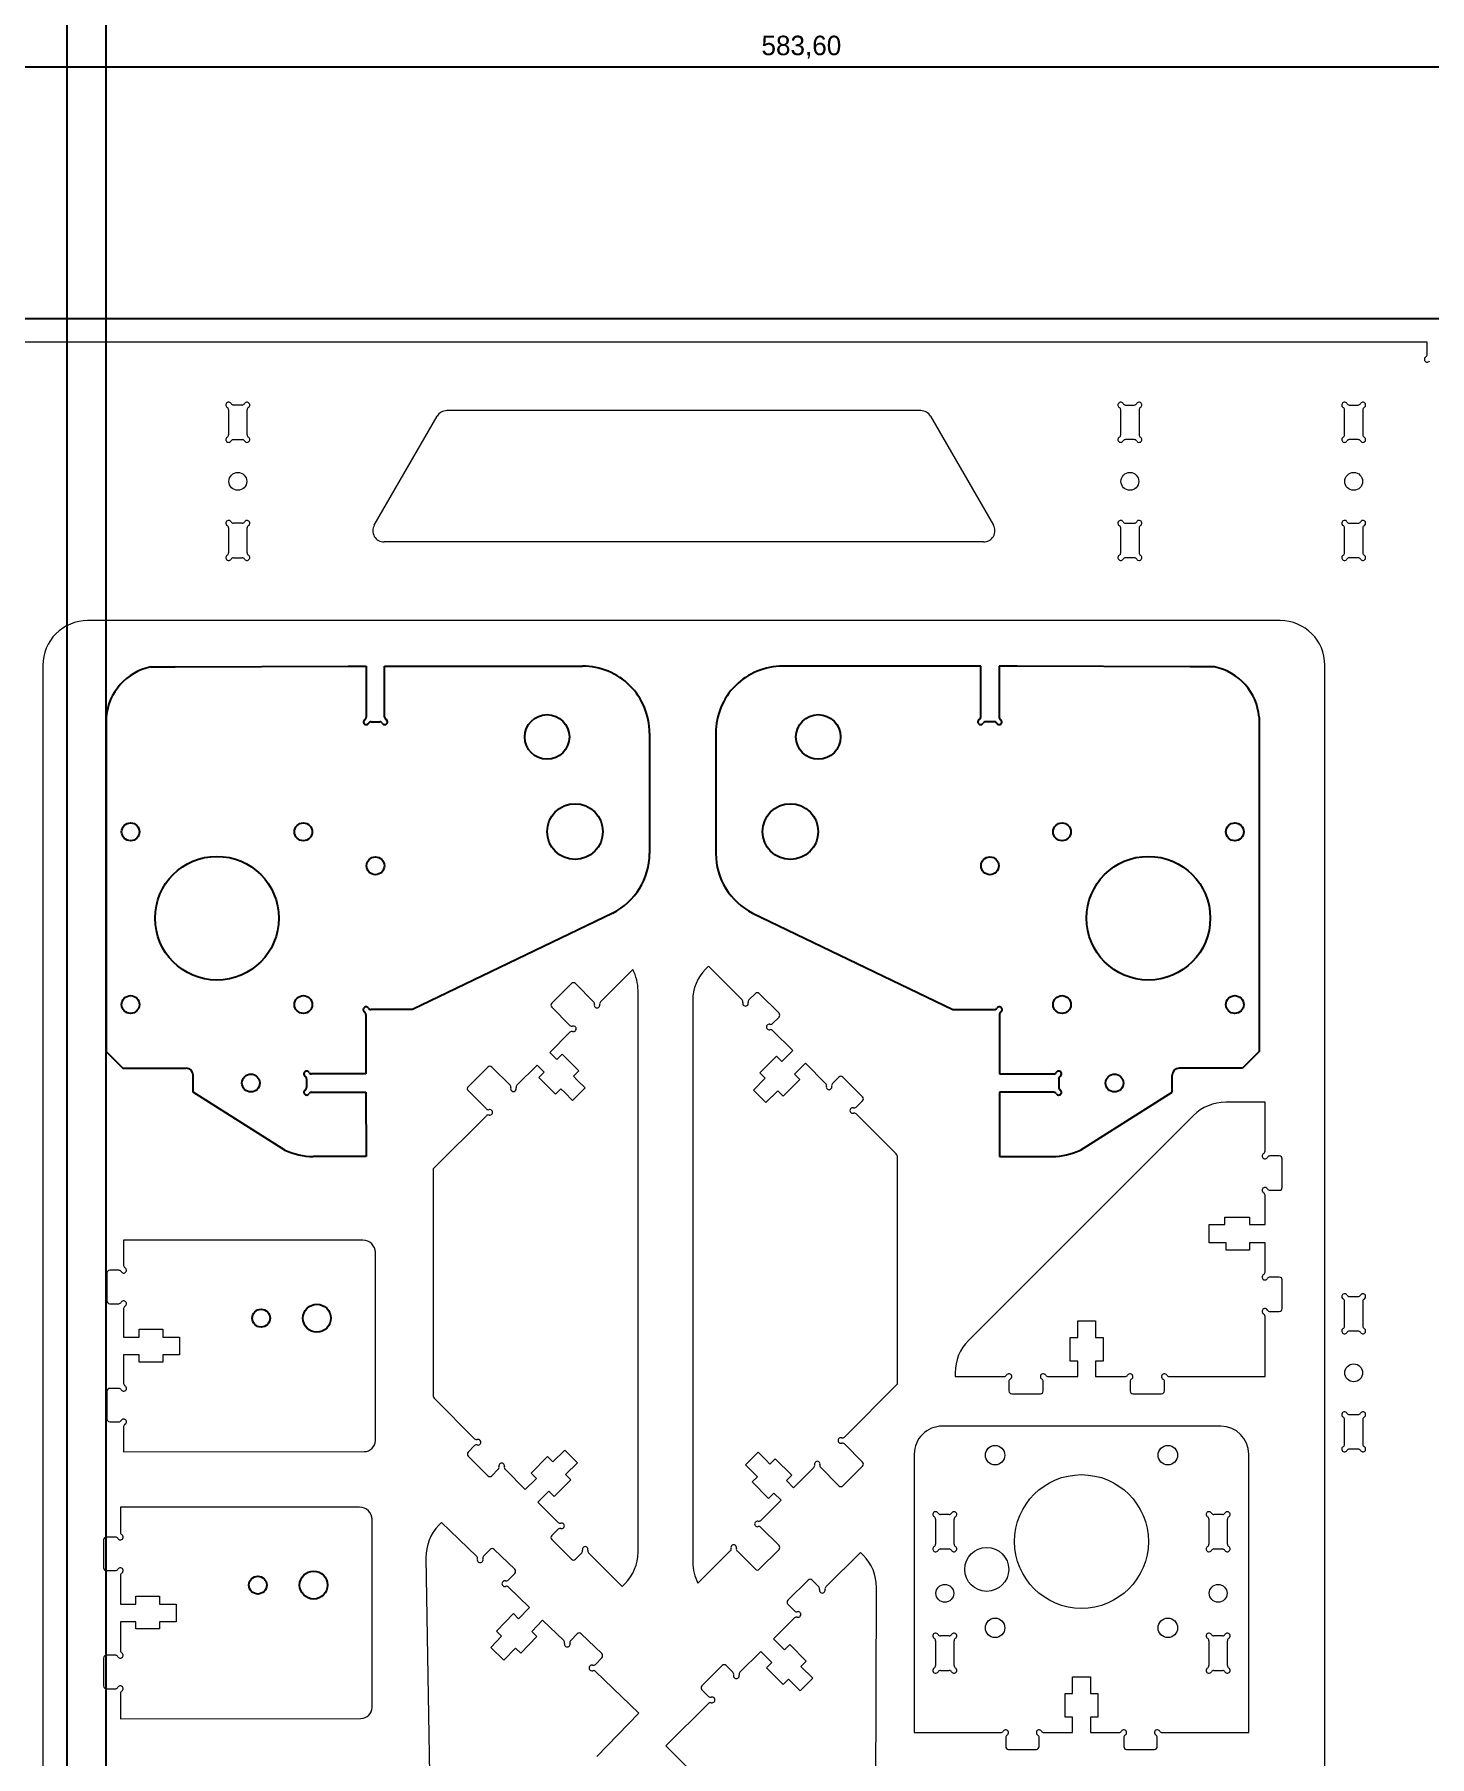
# Model space of a CAD drawing. Header units: millimetres. Extents: x 758 to 1394, y -402 to 605.
# Drawn here: x 912.5 to 1162.8, y 295.6 to 604.7 of the extents above; entities that cross this region are included whole.
import ezdxf

# ---------------------------------------------------------------- set-up
doc = ezdxf.new("R2010")
doc.units = ezdxf.units.MM
doc.header["$PDSIZE"] = -1
doc.layers.add('Layer0', color=7, linetype='Continuous', true_color=0xffffff)
doc.layers.add('WHITE', color=7, linetype='Continuous', true_color=0xffffff)
doc.dimstyles.new('ISO-25', dxfattribs={"dimtxt": 2.5, "dimasz": 2.5, "dimexe": 1.25, "dimexo": 0.625, "dimtad": 1, "dimtxsty": 'Standard', "dimcen": 2.5, "dimadec": 0, "dimazin": 0, "dimtfac": 1, "dimtmove": 0, "dimatfit": 3, "dimfxl": 1, "dimarcsym": 0})

# ---------------------------------------------------------------- blocks, each defined once
blk = doc.blocks.new('*D18')
at = {"layer": 'Defpoints', "color": 0}
for p in [(758.28, 598.79), (758.28, 553.69), (1341.88, 553.69)]:
    blk.add_point(p, dxfattribs=at)
at = {"layer": 'Layer0', "color": 0, "lineweight": -2}
for p, q in [((758.28, 554.69), (758.28, 599.79)), ((1341.88, 554.69), (1341.88, 599.79)), ((1338.58, 598.79), (761.59, 598.79))]:
    blk.add_line(p, q, dxfattribs=at)
at = {"layer": 'Layer0', "color": 0}
for points in [[(761.59, 599.34), (761.59, 598.24), (758.28, 598.79)], [(1338.58, 598.24), (1338.58, 599.34), (1341.88, 598.79)]]:
    blk.add_solid(points, dxfattribs=at)
at = {"layer": 'Layer0', "color": 0, "lineweight": -2, "insert": (1050.08, 602.36), "char_height": 3.5, "attachment_point": 5}
blk.add_mtext('583,60', dxfattribs=at)

msp = doc.modelspace()

# ---------------------------------------------------------------- linework, layer by layer
at = {"color": 7, "linetype": 'Continuous', "lineweight": 15}
for p, q in [((1162.348, 549.441), (895.648, 549.441)), ((1162.348, 547.207), (1162.348, 549.441)), ((949.757, 538.141), (948.19, 538.141)), ((1108.24, 538.141), (1109.807, 538.141)), ((1148.39, 538.141), (1149.957, 538.141)), ((947.323, 537.275), (947.323, 532.807)), ((950.623, 532.807), (950.623, 537.275)), ((973.463, 516.596), (984.736, 536.121)), ((1071.498, 537.134), (986.49, 537.134)), ((1073.252, 536.121), (1084.525, 516.596)), ((1107.374, 532.807), (1107.374, 537.275)), ((1110.673, 537.275), (1110.673, 532.807)), ((1147.524, 532.807), (1147.524, 537.275)), ((1150.823, 537.275), (1150.823, 532.807)), ((948.19, 531.941), (949.757, 531.941)), ((1109.807, 531.941), (1108.24, 531.941)), ((1149.957, 531.941), (1148.39, 531.941)), ((949.757, 516.941), (948.19, 516.941)), ((1108.24, 516.941), (1109.807, 516.941)), ((1148.39, 516.941), (1149.957, 516.941)), ((947.323, 516.075), (947.323, 511.607)), ((950.623, 511.607), (950.623, 516.075)), ((1082.772, 513.558), (975.217, 513.558)), ((1107.374, 511.607), (1107.374, 516.075)), ((1110.673, 516.075), (1110.673, 511.607)), ((1147.524, 511.607), (1147.524, 516.075)), ((1150.823, 516.075), (1150.823, 511.607)), ((948.19, 510.741), (949.757, 510.741)), ((1109.807, 510.741), (1108.24, 510.741)), ((1149.957, 510.741), (1148.39, 510.741)), ((1135.998, 499.441), (921.998, 499.441)), ((913.998, 491.441), (913.998, 228.693)), ((1143.998, 228.693), (1143.998, 491.441)), ((1014.031, 431.034), (1019.826, 436.825)), ((1033.416, 437.404), (1032.93, 436.919)), ((1039.448, 431.368), (1033.416, 437.404)), ((1008.824, 434.313), (1005.287, 430.778)), ((1012.807, 431.035), (1009.531, 434.313)), ((1020.774, 332.23), (1020.774, 433.046)), ((1005.287, 430.071), (1008.563, 426.793)), ((1030.585, 431.263), (1030.585, 330.447)), ((1041.829, 432.522), (1040.673, 431.367)), ((1046.07, 428.985), (1042.536, 432.522)), ((1044.914, 427.123), (1046.07, 428.278)), ((1004.931, 421.94), (1008.562, 425.569)), ((1048.543, 422.267), (1044.914, 425.899)), ((1006.203, 420.666), (1004.931, 421.94)), ((1007.158, 421.621), (1006.203, 420.666)), ((1010.126, 418.649), (1007.158, 421.621)), ((1042.637, 418.274), (1045.608, 421.243)), ((1045.608, 421.243), (1046.562, 420.288)), ((1046.562, 420.288), (1048.543, 422.267)), ((993.827, 419.327), (990.29, 415.793)), ((997.81, 416.049), (994.534, 419.327)), ((999.035, 416.048), (1002.667, 419.678)), ((1002.667, 419.678), (1003.939, 418.404)), ((1003.939, 418.404), (1002.985, 417.45)), ((1005.953, 414.479), (1002.985, 417.45)), ((1009.172, 417.696), (1010.126, 418.649)), ((1009.172, 417.696), (1009.879, 416.988)), ((1041.469, 415.198), (1043.591, 417.319)), ((1043.591, 417.319), (1042.637, 418.274)), ((1050.805, 420.004), (1048.824, 418.024)), ((1048.824, 418.024), (1049.778, 417.069)), ((1054.434, 416.372), (1050.805, 420.004)), ((1056.814, 417.527), (1055.658, 416.372)), ((1061.056, 413.99), (1057.521, 417.526)), ((990.29, 415.086), (993.566, 411.807)), ((1005.953, 414.479), (1006.908, 415.434)), ((1007.615, 414.726), (1006.908, 415.434)), ((1007.615, 414.726), (1009.029, 413.312)), ((1009.029, 413.312), (1011.292, 415.574)), ((1011.292, 415.574), (1009.879, 416.988)), ((1043.731, 412.935), (1041.469, 415.198)), ((1045.853, 415.055), (1043.731, 412.935)), ((1046.807, 414.101), (1045.853, 415.055)), ((1049.778, 417.069), (1046.807, 414.101)), ((1059.9, 412.128), (1061.055, 413.283)), ((1133.264, 413.01), (1126.212, 413.01)), ((1133.264, 404.254), (1133.264, 413.01)), ((984.004, 401.027), (993.566, 410.583)), ((1067.062, 403.735), (1059.899, 410.903)), ((1120.408, 410.606), (1080.068, 370.267)), ((1067.355, 362.466), (1067.355, 403.052)), ((1135.83, 403.365), (1134.153, 403.365)), ((1136.343, 397.722), (1136.343, 402.852)), ((984.004, 401.027), (984.004, 360.441)), ((1133.264, 391.052), (1133.264, 396.32)), ((1134.153, 397.209), (1135.83, 397.209)), ((1123.264, 391.052), (1126.082, 391.052)), ((1123.264, 387.769), (1123.264, 391.052)), ((1126.082, 392.36), (1130.464, 392.36)), ((1126.082, 391.052), (1126.082, 392.36)), ((1130.464, 392.36), (1130.464, 391.052)), ((1130.464, 391.052), (1133.264, 391.052)), ((928.489, 388.246), (928.489, 383.712)), ((971.418, 388.246), (928.489, 388.246)), ((1126.264, 387.769), (1123.264, 387.769)), ((1126.264, 386.46), (1126.264, 387.769)), ((1130.464, 386.46), (1126.264, 386.46)), ((1130.464, 387.769), (1130.464, 386.46)), ((1133.264, 387.769), (1130.464, 387.769)), ((1133.264, 382.501), (1133.264, 387.769)), ((973.654, 352.305), (973.654, 386.257)), ((925.489, 382.346), (925.489, 377.346)), ((927.623, 382.846), (925.989, 382.846)), ((1135.83, 381.612), (1134.153, 381.612)), ((1136.343, 375.969), (1136.343, 381.099)), ((1147.524, 372.807), (1147.524, 377.275)), ((1148.39, 378.141), (1149.957, 378.141)), ((1150.823, 377.275), (1150.823, 372.807)), ((925.989, 376.846), (927.623, 376.846)), ((928.489, 375.98), (928.489, 370.846)), ((1133.264, 363.758), (1133.264, 374.567)), ((1134.153, 375.456), (1135.83, 375.456)), ((931.289, 372.271), (935.489, 372.271)), ((931.289, 370.846), (931.289, 372.271)), ((935.489, 372.271), (935.489, 370.846)), ((1099.664, 373.758), (1102.864, 373.758)), ((1099.664, 370.758), (1099.664, 373.758)), ((1102.864, 373.758), (1102.864, 370.758)), ((1149.957, 371.941), (1148.39, 371.941)), ((928.489, 370.846), (931.289, 370.846)), ((935.489, 370.846), (938.489, 370.846)), ((938.489, 370.846), (938.489, 367.646)), ((1098.314, 370.758), (1099.664, 370.758)), ((1098.314, 366.558), (1098.314, 370.758)), ((1102.864, 370.758), (1104.214, 370.758)), ((1104.214, 370.758), (1104.214, 366.558)), ((928.489, 367.646), (928.489, 362.512)), ((931.289, 367.646), (928.489, 367.646)), ((931.289, 366.371), (931.289, 367.646)), ((935.489, 366.371), (931.289, 366.371)), ((935.489, 367.646), (935.489, 366.371)), ((938.489, 367.646), (935.489, 367.646)), ((1099.664, 366.558), (1098.314, 366.558)), ((1099.664, 363.758), (1099.664, 366.558)), ((1102.864, 366.558), (1102.864, 363.758)), ((1104.214, 366.558), (1102.864, 366.558)), ((927.623, 361.646), (925.989, 361.646)), ((1067.355, 362.466), (1057.793, 352.91)), ((1077.664, 364.462), (1077.664, 363.758)), ((1077.664, 363.758), (1086.421, 363.758)), ((1087.309, 362.87), (1087.309, 361.193)), ((1093.466, 361.193), (1093.466, 362.87)), ((1094.355, 363.758), (1099.664, 363.758)), ((1102.864, 363.758), (1108.174, 363.758)), ((1109.062, 362.87), (1109.062, 361.193)), ((1115.219, 361.193), (1115.219, 362.87)), ((1116.108, 363.758), (1133.264, 363.758)), ((925.489, 361.146), (925.489, 356.146)), ((984.296, 359.758), (991.459, 352.59)), ((1087.822, 360.68), (1092.953, 360.68)), ((1109.576, 360.68), (1114.706, 360.68)), ((925.989, 355.646), (927.623, 355.646)), ((1147.524, 351.607), (1147.524, 356.075)), ((1148.39, 356.941), (1149.957, 356.941)), ((1150.823, 356.075), (1150.823, 351.607)), ((928.489, 354.78), (928.489, 350.246)), ((1125.335, 354.86), (1075.335, 354.86)), ((928.489, 350.246), (971.654, 350.305)), ((991.459, 351.365), (990.303, 350.21)), ((990.303, 349.503), (993.837, 345.966)), ((1001.58, 346.423), (1004.551, 349.392)), ((1004.551, 349.392), (1005.505, 348.437)), ((1005.505, 348.437), (1007.627, 350.558)), ((1007.627, 350.558), (1009.889, 348.294)), ((1042.33, 350.181), (1040.066, 347.919)), ((1043.743, 348.766), (1042.33, 350.181)), ((1061.068, 348.407), (1057.792, 351.685)), ((1070.335, 349.86), (1070.335, 299.86)), ((1130.335, 299.86), (1130.335, 349.86)), ((1149.957, 350.741), (1148.39, 350.741)), ((994.544, 345.966), (995.7, 347.121)), ((996.925, 347.121), (1000.554, 343.489)), ((1002.535, 345.468), (1001.58, 346.423)), ((1009.889, 348.294), (1007.767, 346.174)), ((1040.066, 347.919), (1041.48, 346.504)), ((1042.187, 345.797), (1041.48, 346.504)), ((1043.743, 348.766), (1044.45, 348.059)), ((1045.405, 349.013), (1044.45, 348.059)), ((1045.405, 349.013), (1048.374, 346.042)), ((1052.323, 347.444), (1048.692, 343.815)), ((1053.548, 347.444), (1056.824, 344.166)), ((1057.532, 344.165), (1061.068, 347.7)), ((1000.554, 343.489), (1002.535, 345.468)), ((1004.797, 343.205), (1002.816, 341.226)), ((1005.751, 342.25), (1004.797, 343.205)), ((1008.722, 345.219), (1005.751, 342.25)), ((1007.767, 346.174), (1008.722, 345.219)), ((1042.187, 345.797), (1041.232, 344.843)), ((1041.232, 344.843), (1044.2, 341.871)), ((1047.419, 345.088), (1048.374, 346.042)), ((1048.692, 343.815), (1047.419, 345.088)), ((927.9, 340.339), (927.9, 335.805)), ((970.829, 340.339), (927.9, 340.339)), ((1002.816, 341.226), (1006.445, 337.594)), ((1046.428, 341.553), (1042.797, 337.924)), ((1044.2, 341.871), (1045.156, 342.826)), ((1045.156, 342.826), (1046.428, 341.553)), ((973.065, 304.398), (973.065, 338.35)), ((985.524, 337.594), (985.034, 337.088)), ((991.814, 331.501), (985.524, 337.594)), ((1074.165, 338.153), (1074.165, 333.685)), ((1076.599, 339.019), (1075.031, 339.019)), ((1077.465, 333.685), (1077.465, 338.153)), ((1123.205, 338.153), (1123.205, 333.685)), ((1125.639, 339.019), (1124.071, 339.019)), ((1126.505, 333.685), (1126.505, 338.153)), ((924.9, 334.439), (924.9, 329.439)), ((927.034, 334.939), (925.4, 334.939)), ((1006.445, 336.369), (1005.289, 335.214)), ((1005.289, 334.507), (1008.823, 330.97)), ((1046.072, 333.421), (1042.796, 336.699)), ((982.722, 331.246), (983.633, 274.205)), ((994.237, 332.726), (993.07, 331.521)), ((998.647, 329.168), (994.962, 332.737)), ((1009.53, 330.97), (1010.686, 332.125)), ((1011.911, 332.125), (1017.943, 326.088)), ((1037.327, 332.458), (1031.533, 326.668)), ((1038.552, 332.458), (1041.828, 329.18)), ((1042.535, 329.18), (1046.071, 332.714)), ((1060.67, 332.215), (1054.463, 326.038)), ((1061.167, 331.716), (1060.67, 332.215)), ((1075.031, 332.819), (1076.599, 332.819)), ((1124.071, 332.819), (1125.639, 332.819)), ((925.4, 328.939), (927.034, 328.939)), ((927.9, 328.073), (927.9, 322.939)), ((997.492, 327.238), (998.659, 328.442)), ((1001.296, 322.317), (997.512, 325.982)), ((1017.943, 326.088), (1018.428, 326.573)), ((1051.298, 327.232), (1047.661, 323.613)), ((1053.206, 326.042), (1052.023, 327.23)), ((1063.413, 268.857), (1063.556, 325.905)), ((927.9, 322.939), (930.7, 322.939)), ((930.7, 324.364), (934.9, 324.364)), ((930.7, 322.939), (930.7, 324.364)), ((934.9, 324.364), (934.9, 322.939)), ((934.9, 322.939), (937.9, 322.939)), ((937.9, 322.939), (937.9, 319.739)), ((999.348, 320.305), (1001.296, 322.317)), ((1047.659, 322.888), (1048.842, 321.699)), ((927.9, 319.739), (927.9, 314.605)), ((930.7, 319.739), (927.9, 319.739)), ((930.7, 318.464), (930.7, 319.739)), ((934.9, 318.464), (930.7, 318.464)), ((934.9, 319.739), (934.9, 318.464)), ((937.9, 319.739), (934.9, 319.739)), ((995.359, 318.067), (998.409, 321.215)), ((998.409, 321.215), (999.348, 320.305)), ((1003.655, 320.032), (1001.707, 318.021)), ((1007.439, 316.367), (1003.655, 320.032)), ((1048.839, 320.443), (1045.075, 316.697)), ((994.339, 315.134), (996.299, 317.157)), ((996.299, 317.157), (995.359, 318.067)), ((1002.647, 317.111), (999.725, 314.094)), ((1001.707, 318.021), (1002.647, 317.111)), ((1009.862, 317.591), (1008.695, 316.387)), ((1014.273, 314.034), (1010.587, 317.603)), ((1045.075, 316.697), (1047.05, 314.713)), ((1047.05, 314.713), (1048.007, 315.665)), ((1048.007, 315.665), (1050.969, 312.688)), ((1074.165, 316.357), (1074.165, 311.889)), ((1076.599, 317.223), (1075.031, 317.223)), ((1077.465, 311.889), (1077.465, 316.357)), ((1123.205, 316.357), (1123.205, 311.889)), ((1125.639, 317.223), (1124.071, 317.223)), ((1126.505, 311.889), (1126.505, 316.357)), ((924.9, 313.239), (924.9, 308.239)), ((927.034, 313.739), (925.4, 313.739)), ((996.698, 312.849), (994.339, 315.134)), ((998.785, 315.004), (996.698, 312.849)), ((999.725, 314.094), (998.785, 315.004)), ((1013.118, 312.104), (1014.284, 313.308)), ((1042.806, 314.44), (1039.042, 310.695)), ((1044.781, 312.456), (1042.806, 314.44)), ((1043.824, 311.503), (1044.781, 312.456)), ((1050.969, 312.688), (1050.012, 311.735)), ((1020.902, 303.327), (1013.138, 310.847)), ((1035.878, 311.889), (1032.241, 308.27)), ((1037.786, 310.698), (1036.603, 311.887)), ((1046.787, 308.526), (1043.824, 311.503)), ((1047.744, 309.478), (1046.787, 308.526)), ((1049.86, 307.352), (1047.744, 309.478)), ((1052.128, 309.609), (1049.86, 307.352)), ((1050.012, 311.735), (1052.128, 309.609)), ((1075.031, 311.023), (1076.599, 311.023)), ((1098.735, 309.86), (1101.935, 309.86)), ((1098.735, 306.86), (1098.735, 309.86)), ((1101.935, 309.86), (1101.935, 306.86)), ((1124.071, 311.023), (1125.639, 311.023)), ((925.4, 307.739), (927.034, 307.739)), ((927.9, 306.873), (927.9, 302.339)), ((1032.239, 307.545), (1033.421, 306.356)), ((1097.385, 306.86), (1098.735, 306.86)), ((1097.385, 302.66), (1097.385, 306.86)), ((1101.935, 306.86), (1103.285, 306.86)), ((1103.285, 306.86), (1103.285, 302.66)), ((1013.382, 295.563), (1020.902, 303.327)), ((1033.418, 305.099), (1025.756, 297.476)), ((927.9, 302.339), (971.065, 302.398)), ((1070.335, 299.86), (1085.869, 299.86)), ((1093.601, 299.86), (1098.735, 299.86)), ((1098.735, 302.66), (1097.385, 302.66)), ((1098.735, 299.86), (1098.735, 302.66)), ((1101.935, 302.66), (1101.935, 299.86)), ((1103.285, 302.66), (1101.935, 302.66)), ((1101.935, 299.86), (1107.069, 299.86)), ((1114.801, 299.86), (1130.335, 299.86)), ((1025.756, 297.476), (1033.38, 289.814)), ((1086.735, 298.994), (1086.735, 297.36)), ((1087.235, 296.86), (1092.235, 296.86)), ((1092.735, 297.36), (1092.735, 298.994)), ((1107.935, 298.994), (1107.935, 297.36)), ((1108.435, 296.86), (1113.435, 296.86)), ((1113.935, 297.36), (1113.935, 298.994))]:
    msp.add_line(p, q, dxfattribs=at)
for p, q in [((933.352, 491.133), (937.729, 491.133)), ((937.729, 491.133), (968.775, 491.273)), ((937.729, 491.133), (968.775, 491.273)), ((1119.842, 491.133), (1088.796, 491.273)), ((1119.842, 491.133), (1088.796, 491.273)), ((1124.22, 491.133), (1119.842, 491.133)), ((925.352, 482.133), (925.352, 422.133)), ((925.352, 482.133), (925.352, 422.133)), ((1132.22, 482.133), (1132.22, 422.133)), ((1132.22, 482.133), (1132.22, 422.133)), ((925.352, 422.133), (928.352, 419.133)), ((925.352, 422.133), (928.352, 419.133)), ((1132.22, 422.133), (1129.22, 419.133)), ((1132.22, 422.133), (1129.22, 419.133)), ((928.352, 419.133), (935.352, 419.133)), ((928.352, 419.133), (935.352, 419.133)), ((935.352, 419.133), (939.729, 419.133)), ((1122.22, 419.133), (1117.842, 419.133)), ((1129.22, 419.133), (1122.22, 419.133)), ((1129.22, 419.133), (1122.22, 419.133))]:
    msp.add_line(p, q)
for centre, radius in [((948.973, 524.441), 1.6), ((1109.023, 524.441), 1.6), ((1149.173, 524.441), 1.6), ((1149.173, 364.441), 1.6), ((1084.835, 349.66), 1.75), ((1115.835, 349.66), 1.75), ((1100.335, 334.16), 12), ((1083.335, 329.16), 3.95), ((1075.815, 324.86), 1.6), ((1124.855, 324.86), 1.6), ((1084.835, 318.66), 1.75), ((1115.835, 318.66), 1.75)]:
    msp.add_circle(centre, radius, dxfattribs=at)
for centre in [(953.154, 374.246), (952.565, 326.339)]:
    msp.add_circle(centre, 1.6)
for centre, radius, start, end in [((1161.848, 547.207), 0.5, 300.00027, 0.00008), ((1162.348, 546.341), 0.5, 120.00031, 330.00001), ((947.323, 538.141), 0.5, 29.99987, 239.99988), ((948.19, 538.641), 0.5, 210, 270), ((949.757, 538.641), 0.5, 270, 329.9998), ((950.623, 538.141), 0.5, 299.99987, 149.99988), ((1107.374, 538.141), 0.5, 30.00012, 240.00013), ((1108.24, 538.641), 0.5, 210.0002, 270), ((1109.807, 538.641), 0.5, 270, 330), ((1110.673, 538.141), 0.5, 300.00012, 150.00013), ((1147.524, 538.141), 0.5, 30.00023, 240.00024), ((1148.39, 538.641), 0.5, 210.00031, 270.00011), ((1149.957, 538.641), 0.5, 270.00016, 330.00011), ((1150.823, 538.141), 0.5, 300.00023, 150.00024), ((946.823, 537.275), 0.5, 0, 59.9998), ((951.123, 537.275), 0.5, 120, 179.99995), ((986.49, 535.109), 2.025, 90, 150), ((1071.498, 535.109), 2.025, 30, 90), ((1106.874, 537.275), 0.5, 0.00005, 60), ((1111.173, 537.275), 0.5, 120.0002, 180), ((1147.024, 537.275), 0.5, 0.00016, 60.00011), ((1151.323, 537.275), 0.5, 120.00031, 180.00011), ((947.323, 531.941), 0.5, 120.00007, 329.99976), ((946.823, 532.807), 0.5, 300, 359.99995), ((948.19, 531.441), 0.5, 90, 149.9998), ((949.757, 531.441), 0.5, 30.0004, 89.99923), ((950.623, 531.941), 0.5, 209.99983, 59.99984), ((951.123, 532.807), 0.5, 179.99996, 239.99976), ((1107.374, 531.941), 0.5, 120.00016, 330.00017), ((1106.874, 532.807), 0.5, 300.00024, 0.00004), ((1108.24, 531.441), 0.5, 90.00077, 149.9996), ((1109.807, 531.441), 0.5, 30.0002, 90), ((1110.673, 531.941), 0.5, 210.00024, 59.99993), ((1111.173, 532.807), 0.5, 180.00005, 240), ((1147.524, 531.941), 0.5, 120.00016, 330.00017), ((1147.024, 532.807), 0.5, 300.00024, 0.00004), ((1148.39, 531.441), 0.5, 90.00008, 150.00004), ((1149.957, 531.441), 0.5, 30.00056, 89.99977), ((1150.823, 531.941), 0.5, 210.00024, 59.99993), ((1151.323, 532.807), 0.5, 180.00005, 240), ((947.323, 516.941), 0.5, 30.00007, 239.99976), ((946.823, 516.075), 0.5, 0, 59.9998), ((948.19, 517.441), 0.5, 210, 269.99995), ((949.757, 517.441), 0.5, 270, 329.9998), ((950.623, 516.941), 0.5, 299.99987, 149.99988), ((951.123, 516.075), 0.5, 120, 179.99995), ((975.217, 515.583), 2.025, 150, 270.00002), ((1082.772, 515.583), 2.025, 270.00001, 30), ((1107.374, 516.941), 0.5, 30.00012, 240.00013), ((1106.874, 516.075), 0.5, 0.00005, 60), ((1108.24, 517.441), 0.5, 210.0002, 270), ((1109.807, 517.441), 0.5, 270.00005, 330), ((1110.673, 516.941), 0.5, 300.00024, 149.99993), ((1111.173, 516.075), 0.5, 120.0002, 180), ((1147.524, 516.941), 0.5, 30.00023, 240.00024), ((1147.024, 516.075), 0.5, 0.00016, 60.00011), ((1148.39, 517.441), 0.5, 210.00031, 270.00011), ((1149.957, 517.441), 0.5, 270.00016, 330.00011), ((1150.823, 516.941), 0.5, 300.00035, 150.00004), ((1151.323, 516.075), 0.5, 120.00031, 180.00011), ((947.323, 510.741), 0.5, 120.00007, 329.99976), ((946.823, 511.607), 0.5, 300, 0.00007), ((948.19, 510.241), 0.5, 90, 149.9998), ((949.757, 510.241), 0.5, 30.00004, 89.99954), ((950.623, 510.741), 0.5, 210.00003, 59.99972), ((951.123, 511.607), 0.5, 179.99996, 239.99976), ((1107.374, 510.741), 0.5, 120.00028, 329.99997), ((1106.874, 511.607), 0.5, 300.00024, 0.00004), ((1108.24, 510.241), 0.5, 90.00046, 149.99996), ((1109.807, 510.241), 0.5, 30.0002, 90), ((1110.673, 510.741), 0.5, 210.00024, 59.99993), ((1111.173, 511.607), 0.5, 179.99993, 240), ((1147.524, 510.741), 0.5, 120.00028, 329.99997), ((1147.024, 511.607), 0.5, 300.00024, 0.00004), ((1148.39, 510.241), 0.5, 90.00008, 150.00004), ((1149.957, 510.241), 0.5, 30.00056, 89.99977), ((1150.823, 510.741), 0.5, 210.00024, 59.99993), ((1151.323, 511.607), 0.5, 179.99993, 240), ((921.998, 491.441), 8, 89.99991, 179.99998), ((1135.998, 491.441), 8, 0.00011, 90), ((1012.774, 433.048), 8, 359.98072, 28.16983), ((1038.585, 431.26), 8, 134.9807, 179.9807), ((1009.177, 433.959), 0.5, 44.9807, 134.9807), ((1005.641, 430.425), 0.5, 134.9807, 224.9807), ((1012.453, 430.681), 0.5, 344.97442, 44.9807), ((1013.419, 430.422), 0.5, 164.97442, 14.9807), ((1014.385, 430.681), 0.5, 134.9807, 194.9807), ((1039.094, 431.014), 0.5, 344.9809, 44.98074), ((1040.06, 430.755), 0.5, 164.98102, 14.98064), ((1041.026, 431.014), 0.5, 134.9807, 194.9807), ((1042.182, 432.169), 0.5, 44.9807, 134.9807), ((1008.916, 427.147), 0.5, 224.98081, 284.97453), ((1009.175, 426.181), 0.5, 254.9807, 104.97453), ((1044.301, 426.511), 0.5, 74.98102, 284.98064), ((1044.561, 427.477), 0.5, 254.9809, 314.98074), ((1045.716, 428.632), 0.5, 314.9807, 44.9807), ((1008.916, 425.215), 0.5, 74.9807, 134.9807), ((1044.56, 425.545), 0.5, 44.9807, 104.9807), ((994.18, 418.974), 0.5, 44.98187, 134.98187), ((1057.168, 417.173), 0.5, 44.9807, 134.9807), ((990.644, 415.439), 0.5, 134.98187, 224.98187), ((997.457, 415.695), 0.5, 344.98815, 44.98187), ((998.423, 415.436), 0.5, 164.98815, 14.98071), ((999.389, 415.695), 0.5, 134.9807, 194.98071), ((1054.08, 416.019), 0.5, 344.9809, 44.98074), ((1055.046, 415.759), 0.5, 164.98102, 14.98064), ((1056.012, 416.018), 0.5, 134.9807, 194.9807), ((993.92, 412.161), 0.5, 224.98198, 284.98826), ((994.179, 411.195), 0.5, 254.9807, 104.98826), ((1059.287, 411.515), 0.5, 74.98102, 284.98064), ((1059.546, 412.481), 0.5, 254.9809, 314.98074), ((1060.702, 413.636), 0.5, 314.9807, 44.9807), ((1126.212, 404.802), 8.209, 90.00001, 135), ((993.919, 410.229), 0.5, 74.9807, 134.9807), ((1059.545, 410.549), 0.5, 44.9807, 104.9807), ((1066.355, 403.028), 1, 1.36354, 44.98099), ((1133.264, 403.365), 0.513, 120.00034, 329.99995), ((1132.751, 404.254), 0.513, 300.00022, 0.00006), ((1134.153, 402.852), 0.513, 90.00002, 150.00002), ((1135.83, 402.852), 0.513, 359.9999, 89.9999), ((1133.264, 397.209), 0.513, 30.00012, 240.00005), ((1132.751, 396.32), 0.513, 0, 60), ((1134.153, 397.722), 0.513, 210.0002, 270.00004), ((1135.83, 397.722), 0.513, 270, 0), ((971.418, 386.01), 2.236, 359.99996, 89.99996), ((928.489, 382.846), 0.5, 210.00012, 60.00013), ((928.989, 383.712), 0.5, 179.99993, 240), ((925.989, 382.346), 0.5, 90, 180), ((927.623, 382.346), 0.5, 30.0002, 90), ((1133.264, 381.612), 0.513, 120.00035, 329.99997), ((1132.751, 382.501), 0.513, 300.00023, 0.00007), ((1134.153, 381.099), 0.513, 90.00004, 150.00004), ((1135.83, 381.099), 0.513, 359.9999, 89.9999), ((925.989, 377.346), 0.5, 180.00002, 269.99908), ((927.623, 377.346), 0.5, 270.00004, 330), ((928.489, 376.846), 0.5, 300.00023, 149.99993), ((1147.524, 378.141), 0.5, 30.00023, 240.00024), ((1147.024, 377.275), 0.5, 0.00016, 60.00011), ((1148.39, 378.641), 0.5, 210.00031, 270.00011), ((1149.957, 378.641), 0.5, 270.00016, 330.00011), ((1150.823, 378.141), 0.5, 300.00035, 150.00004), ((1151.323, 377.275), 0.5, 120.00031, 180.00011), ((928.989, 375.98), 0.5, 120.00019, 179.99996), ((1133.264, 375.456), 0.513, 30.00032, 239.99993), ((1132.751, 374.567), 0.513, 0, 60), ((1134.153, 375.969), 0.513, 210.0002, 270.00004), ((1135.83, 375.969), 0.513, 270, 0), ((1147.524, 371.941), 0.5, 120.00028, 329.99997), ((1147.024, 372.807), 0.5, 300.00024, 0.00004), ((1148.39, 371.441), 0.5, 90.00008, 150.00004), ((1149.957, 371.441), 0.5, 30.00056, 89.99977), ((1150.823, 371.941), 0.5, 210.00024, 59.99993), ((1151.323, 372.807), 0.5, 179.99993, 240), ((1085.873, 364.462), 8.209, 135.00002, 180.00001), ((925.989, 361.146), 0.5, 89.99996, 179.99996), ((927.623, 361.146), 0.5, 30.00016, 89.99996), ((928.489, 361.646), 0.5, 210.00008, 60.0001), ((928.989, 362.512), 0.5, 179.99996, 239.99996), ((1086.421, 364.271), 0.513, 270, 330), ((1087.309, 363.758), 0.513, 300.00012, 150.00005), ((1087.822, 362.87), 0.513, 120.0002, 180.00004), ((1093.466, 363.758), 0.513, 30.00021, 239.99983), ((1092.953, 362.87), 0.513, 359.9999, 59.9999), ((1094.355, 364.271), 0.513, 210.0001, 269.99993), ((1108.174, 364.271), 0.513, 270, 330), ((1109.062, 363.758), 0.513, 300.00012, 150.00005), ((1109.576, 362.87), 0.513, 120.0002, 180.00004), ((1115.219, 363.758), 0.513, 30.00021, 239.99983), ((1114.706, 362.87), 0.513, 359.9999, 59.9999), ((1116.108, 364.271), 0.513, 210.0001, 269.99982), ((985.004, 360.465), 1, 181.36354, 224.98099), ((1087.822, 361.193), 0.513, 180, 270), ((1092.953, 361.193), 0.513, 270, 359.99984), ((1109.576, 361.193), 0.513, 180, 270), ((1114.706, 361.193), 0.513, 270, 0), ((925.989, 356.146), 0.5, 179.99977, 269.99955), ((927.623, 356.146), 0.5, 270.00005, 330), ((928.489, 355.646), 0.5, 300.00024, 149.99993), ((1147.524, 356.941), 0.5, 30.00023, 240.00024), ((1147.024, 356.075), 0.5, 0.00004, 60.00011), ((1148.39, 357.441), 0.5, 210.00031, 270.00011), ((1149.957, 357.441), 0.5, 270.00016, 330.00011), ((1150.823, 356.941), 0.5, 300.00035, 150.00004), ((1151.323, 356.075), 0.5, 120.00031, 180.00011), ((928.989, 354.78), 0.5, 120.0002, 180), ((991.813, 352.943), 0.5, 224.9807, 284.9807), ((992.072, 351.977), 0.5, 254.98102, 104.98064), ((1057.18, 352.298), 0.5, 74.9807, 284.98826), ((1057.439, 353.263), 0.5, 254.9807, 314.9807), ((1075.335, 349.86), 5, 89.99998, 180.00006), ((1125.335, 349.86), 5, 0.00002, 89.99994), ((971.654, 352.305), 2, 269.99996, 359.99996), ((990.657, 349.856), 0.5, 134.9807, 224.9807), ((991.812, 351.011), 0.5, 74.9809, 134.98074), ((1057.439, 351.332), 0.5, 44.98198, 104.98826), ((1147.524, 350.741), 0.5, 120.00016, 330.00017), ((1147.024, 351.607), 0.5, 300.00024, 0.00004), ((1148.39, 350.241), 0.5, 90.00008, 150.00004), ((1149.957, 350.241), 0.5, 30.00056, 89.99977), ((1150.823, 350.741), 0.5, 210.00024, 59.99993), ((1151.323, 351.607), 0.5, 180.00005, 240), ((995.347, 347.475), 0.5, 314.9807, 14.9807), ((996.313, 347.733), 0.5, 344.98102, 194.98064), ((997.279, 347.474), 0.5, 164.9809, 224.98074), ((1051.97, 347.798), 0.5, 314.9807, 14.98071), ((1052.936, 348.056), 0.5, 344.98815, 194.98071), ((1053.902, 347.797), 0.5, 164.98815, 224.98187), ((1060.715, 348.053), 0.5, 314.98187, 44.98187), ((994.191, 346.32), 0.5, 224.9807, 314.9807), ((1057.178, 344.519), 0.5, 224.98187, 314.98187), ((970.829, 338.103), 2.236, 359.99996, 89.99996), ((990.93, 331.377), 8.209, 135.91446, 180.91445), ((1006.799, 337.947), 0.5, 224.9807, 284.9807), ((1007.057, 336.981), 0.5, 254.98102, 104.98064), ((1042.184, 337.312), 0.5, 74.9807, 284.97453), ((1042.443, 338.278), 0.5, 254.9807, 314.9807), ((1074.165, 339.019), 0.5, 30.00035, 240.00004), ((1073.665, 338.153), 0.5, 0.00016, 60.00011), ((1075.031, 339.519), 0.5, 210.00031, 270.00011), ((1076.599, 339.519), 0.5, 269.99993, 330), ((1077.465, 339.019), 0.5, 300.00012, 150.00013), ((1077.965, 338.153), 0.5, 120.0002, 180), ((1123.205, 339.019), 0.5, 30.00023, 240.00024), ((1122.705, 338.153), 0.5, 0.00016, 60.00011), ((1124.071, 339.519), 0.5, 210.00031, 270.00011), ((1125.639, 339.519), 0.5, 270.00005, 330), ((1126.505, 339.019), 0.5, 300.00012, 150.00013), ((1127.005, 338.153), 0.5, 120.0002, 180), ((925.4, 334.439), 0.5, 90, 180), ((927.034, 334.439), 0.5, 30.0002, 90), ((927.9, 334.939), 0.5, 210.00012, 60.00013), ((928.4, 335.805), 0.5, 179.99993, 240), ((1005.642, 334.861), 0.5, 134.9807, 224.9807), ((1006.798, 336.016), 0.5, 74.9809, 134.98074), ((1042.442, 336.346), 0.5, 44.98081, 104.97453), ((991.457, 331.133), 0.513, 345.91467, 45.91451), ((992.452, 330.883), 0.513, 165.91479, 15.9144), ((993.439, 331.164), 0.513, 135.91447, 195.91447), ((994.605, 332.369), 0.513, 45.91435, 135.91435), ((1009.177, 331.324), 0.5, 224.9807, 314.9807), ((1010.332, 332.479), 0.5, 314.9807, 14.9807), ((1011.298, 332.737), 0.5, 344.98102, 194.98064), ((1012.264, 332.478), 0.5, 164.9809, 224.98074), ((1012.774, 332.232), 8, 314.9807, 359.9807), ((1036.974, 332.812), 0.5, 314.9807, 14.9807), ((1037.94, 333.07), 0.5, 344.97442, 194.9807), ((1038.906, 332.811), 0.5, 164.97442, 224.9807), ((1045.718, 333.068), 0.5, 314.9807, 44.9807), ((1055.348, 325.926), 8.209, 359.85636, 44.85635), ((1074.165, 332.819), 0.5, 120.00035, 330.00004), ((1073.665, 333.685), 0.5, 299.99947, 359.99969), ((1075.031, 332.319), 0.5, 90.00004, 150.00011), ((1076.599, 332.319), 0.5, 30.0002, 90), ((1077.465, 332.819), 0.5, 210.00024, 59.99993), ((1077.965, 333.685), 0.5, 179.99993, 240), ((1123.205, 332.819), 0.5, 120.00035, 330.00004), ((1122.705, 333.685), 0.5, 299.99947, 359.99969), ((1124.071, 332.319), 0.5, 90.00016, 150.00011), ((1125.639, 332.319), 0.5, 30.0002, 90), ((1126.505, 332.819), 0.5, 210.00024, 59.99993), ((1127.005, 333.685), 0.5, 179.99993, 240), ((925.4, 329.439), 0.5, 180.00002, 269.99908), ((927.034, 329.439), 0.5, 270.00004, 330), ((927.9, 328.939), 0.5, 300.00023, 149.99993), ((928.4, 328.073), 0.5, 120.00019, 179.99996), ((998.29, 328.799), 0.513, 315.91445, 45.91445), ((1038.585, 330.444), 8, 179.98072, 208.16983), ((1042.181, 329.533), 0.5, 224.9807, 314.9807), ((996.874, 326.6), 0.513, 75.91457, 285.9145), ((997.124, 327.595), 0.513, 255.91465, 315.91449), ((997.155, 325.613), 0.513, 45.91445, 105.91445), ((1051.66, 326.868), 0.513, 44.85634, 134.85634), ((1052.842, 325.68), 0.513, 344.85654, 44.85638), ((1053.833, 325.412), 0.513, 164.85646, 14.85639), ((1054.824, 325.675), 0.513, 134.85634, 194.85634), ((1048.023, 323.25), 0.513, 134.85634, 224.85618), ((1049.205, 322.061), 0.513, 224.85624, 284.85624), ((1049.468, 321.069), 0.513, 254.85655, 104.85617), ((1049.2, 320.079), 0.513, 74.85644, 134.85628), ((1007.082, 315.999), 0.513, 345.91468, 45.91452), ((1008.077, 315.749), 0.513, 165.9148, 15.91442), ((1009.064, 316.03), 0.513, 135.91449, 195.91449), ((1010.23, 317.235), 0.513, 45.91435, 135.91435), ((1074.165, 317.223), 0.5, 30.00035, 240.00004), ((1073.665, 316.357), 0.5, 0.00004, 60.00011), ((1075.031, 317.723), 0.5, 210.00031, 270.00011), ((1076.599, 317.723), 0.5, 269.99993, 330), ((1077.465, 317.223), 0.5, 300.00024, 149.99993), ((1077.965, 316.357), 0.5, 120.0002, 180), ((1123.205, 317.223), 0.5, 30.00023, 240.00024), ((1122.705, 316.357), 0.5, 0.00004, 60.00011), ((1124.071, 317.723), 0.5, 210.00031, 270.00011), ((1125.639, 317.723), 0.5, 270.00005, 330), ((1126.505, 317.223), 0.5, 300.00024, 149.99993), ((1127.005, 316.357), 0.5, 120.0002, 180), ((925.4, 313.239), 0.5, 89.99996, 179.99996), ((927.034, 313.239), 0.5, 30.00016, 89.99996), ((927.9, 313.739), 0.5, 210.00008, 60.0001), ((928.4, 314.605), 0.5, 179.99996, 239.99996), ((1013.916, 313.665), 0.513, 315.91445, 45.91445), ((1012.499, 311.466), 0.513, 75.91477, 285.91438), ((1012.749, 312.461), 0.513, 255.91465, 315.91449), ((1012.781, 310.479), 0.513, 45.91445, 105.91445), ((1036.239, 311.525), 0.513, 44.85634, 134.85634), ((1037.422, 310.337), 0.513, 344.85654, 44.85638), ((1038.412, 310.069), 0.513, 164.85646, 14.85639), ((1039.404, 310.332), 0.513, 134.85634, 194.85634), ((1074.165, 311.023), 0.5, 120.00035, 330.00004), ((1073.665, 311.889), 0.5, 299.99947, 359.99969), ((1075.031, 310.523), 0.5, 90.00004, 150.00011), ((1076.599, 310.523), 0.5, 30.0002, 90), ((1077.465, 311.023), 0.5, 210.00024, 59.99993), ((1077.965, 311.889), 0.5, 180.00005, 240), ((1123.205, 311.023), 0.5, 120.00035, 330.00004), ((1122.705, 311.889), 0.5, 299.99947, 359.99969), ((1124.071, 310.523), 0.5, 90.00016, 150.00011), ((1125.639, 310.523), 0.5, 30.0002, 90), ((1126.505, 311.023), 0.5, 210.00024, 59.99993), ((1127.005, 311.889), 0.5, 180.00005, 240), ((925.4, 308.239), 0.5, 179.99977, 269.99955), ((927.034, 308.239), 0.5, 270.00005, 330), ((927.9, 307.739), 0.5, 300.00024, 149.99993), ((928.4, 306.873), 0.5, 120.0002, 180), ((1032.603, 307.906), 0.513, 134.85634, 224.85634), ((1033.785, 306.718), 0.513, 224.85624, 284.85624), ((1034.048, 305.726), 0.513, 254.85655, 104.85617), ((971.065, 304.398), 2, 269.99996, 359.99996), ((1033.78, 304.736), 0.513, 74.85644, 134.85616), ((1085.869, 300.36), 0.5, 270, 330), ((1086.735, 299.86), 0.5, 300.00012, 150.00005), ((1092.735, 299.86), 0.5, 30.00015, 240.00008), ((1093.601, 300.36), 0.5, 210.00023, 269.99996), ((1107.069, 300.36), 0.5, 270, 330), ((1107.935, 299.86), 0.5, 300.00032, 149.99993), ((1113.935, 299.86), 0.5, 30.00013, 240.00006), ((1114.801, 300.36), 0.5, 210.00021, 270.00005), ((1087.235, 298.994), 0.5, 120.0002, 179.99992), ((1087.235, 297.36), 0.5, 180, 270), ((1092.235, 297.36), 0.5, 269.99989, 359.99989), ((1092.235, 298.994), 0.5, 0.00003, 60.00003), ((1108.435, 298.994), 0.5, 120.0002, 179.99992), ((1108.435, 297.36), 0.5, 180, 270), ((1113.435, 297.36), 0.5, 269.99989, 359.99989), ((1113.435, 298.994), 0.5, 0.00001, 60.00001)]:
    msp.add_arc(centre, radius, start, end, dxfattribs=at)
for centre, start, end in [((939.622, 417.788), 4.35421, 85.45768), ((939.622, 417.788), 4.35421, 85.45768), ((1117.949, 417.788), 94.54232, 175.64579), ((1117.949, 417.788), 94.54232, 175.64579)]:
    msp.add_arc(centre, 1.349, start, end)
at = {"layer": 'Layer0', "color": 2, "lineweight": -2}
for p, direction in [((918.359, -301.457), (0, 1)), ((925.359, -301.457), (0, 1)), ((1142.085, 553.692), (1, 0))]:
    msp.add_xline(p, direction, dxfattribs=at)
at = {"layer": 'Layer0', "color": 7, "lineweight": -2}
for centre in [(963.154, 374.246), (962.565, 326.339)]:
    msp.add_circle(centre, 2.5, dxfattribs=at)
at = {"layer": 'WHITE', "linetype": 'Continuous'}
for p, q in [((968.775, 491.273), (972.012, 491.273)), ((968.775, 491.273), (972.012, 491.273)), ((972.012, 491.273), (972.012, 482.139)), ((972.012, 491.273), (972.012, 482.139)), ((975.312, 491.273), (1005.837, 491.274)), ((975.312, 491.273), (1010.837, 491.274)), ((975.312, 482.14), (975.312, 491.273)), ((975.312, 482.14), (975.312, 491.273)), ((1082.26, 491.273), (1046.734, 491.274)), ((1082.26, 491.273), (1051.734, 491.274)), ((1082.259, 482.14), (1082.26, 491.273)), ((1082.259, 482.14), (1082.26, 491.273)), ((1088.796, 491.273), (1085.559, 491.273)), ((1088.796, 491.273), (1085.559, 491.273)), ((1085.559, 491.273), (1085.559, 482.139)), ((1085.559, 491.273), (1085.559, 482.139)), ((972.878, 481.273), (974.446, 481.274)), ((972.878, 481.273), (974.446, 481.274)), ((1022.837, 479.274), (1022.837, 457.666)), ((1022.837, 479.274), (1022.837, 457.666)), ((1034.734, 479.274), (1034.734, 457.666)), ((1034.734, 479.274), (1034.734, 457.666)), ((1084.693, 481.273), (1083.125, 481.274)), ((1084.693, 481.273), (1083.125, 481.274)), ((1016.235, 446.949), (980.325, 429.625)), ((1016.235, 446.949), (980.325, 429.625)), ((1041.336, 446.949), (1077.247, 429.625)), ((1041.336, 446.949), (1077.247, 429.625)), ((971.968, 428.758), (971.968, 418.098)), ((971.968, 428.758), (971.968, 418.098)), ((975.325, 429.625), (972.833, 429.624)), ((980.325, 429.625), (972.833, 429.624)), ((1077.247, 429.625), (1084.738, 429.624)), ((1082.247, 429.625), (1084.738, 429.624)), ((1085.604, 428.758), (1085.604, 418.098)), ((1085.604, 428.758), (1085.604, 418.098)), ((940.968, 414.798), (940.968, 417.891)), ((940.968, 414.798), (940.968, 417.891)), ((971.968, 418.098), (962.185, 418.098)), ((971.968, 418.098), (962.185, 418.098)), ((1085.604, 418.098), (1095.386, 418.098)), ((1085.604, 418.098), (1095.386, 418.098)), ((1116.604, 414.798), (1116.604, 417.891)), ((1116.604, 414.798), (1116.604, 417.891)), ((957.424, 404.401), (940.968, 414.798)), ((957.424, 404.401), (940.968, 414.798)), ((961.319, 417.232), (961.319, 415.664)), ((961.319, 417.232), (961.319, 415.664)), ((962.186, 414.798), (971.968, 414.798)), ((962.186, 414.798), (971.968, 414.798)), ((971.968, 414.798), (971.97, 403.274)), ((971.968, 414.798), (971.97, 403.274)), ((1085.604, 414.798), (1085.601, 403.274)), ((1085.604, 414.798), (1085.601, 403.274)), ((1095.386, 414.798), (1085.604, 414.798)), ((1095.386, 414.798), (1085.604, 414.798)), ((1096.252, 417.232), (1096.252, 415.664)), ((1096.252, 417.232), (1096.252, 415.664)), ((1100.147, 404.401), (1116.604, 414.798)), ((1100.147, 404.401), (1116.604, 414.798)), ((971.97, 403.274), (962.502, 403.273)), ((971.97, 403.274), (962.502, 403.273)), ((1085.601, 403.274), (1095.069, 403.273)), ((1085.601, 403.274), (1095.069, 403.273))]:
    msp.add_line(p, q, dxfattribs=at)
for centre, radius in [((1004.463, 478.573), 4), ((1004.463, 478.573), 4), ((1053.109, 478.573), 4), ((1053.109, 478.573), 4), ((1009.467, 461.575), 5), ((1048.104, 461.575), 5), ((929.729, 461.536), 1.6), ((929.729, 461.536), 1.6), ((960.729, 461.536), 1.6), ((960.729, 461.536), 1.6), ((1096.842, 461.536), 1.6), ((1096.842, 461.536), 1.6), ((1127.842, 461.536), 1.6), ((1127.842, 461.536), 1.6), ((945.229, 446.036), 11.1), ((945.229, 446.036), 11.1), ((973.662, 455.448), 1.6), ((973.662, 455.448), 1.6), ((1083.909, 455.448), 1.6), ((1083.909, 455.448), 1.6), ((1112.342, 446.036), 11.1), ((1112.342, 446.036), 11.1), ((929.729, 430.536), 1.6), ((929.729, 430.536), 1.6), ((960.729, 430.536), 1.6), ((960.729, 430.536), 1.6), ((1096.842, 430.536), 1.6), ((1096.842, 430.536), 1.6), ((1127.842, 430.536), 1.6), ((1127.842, 430.536), 1.6), ((951.318, 416.448), 1.6), ((951.318, 416.448), 1.6), ((1106.254, 416.448), 1.6), ((1106.254, 416.448), 1.6)]:
    msp.add_circle(centre, radius, dxfattribs=at)
for centre, radius, start, end in [((935.393, 481.263), 10.079, 101.68514, 175.04778), ((1010.837, 479.274), 12, 0.00067, 90.00069), ((1010.837, 479.274), 12, 0.00067, 90.00069), ((1046.734, 479.274), 12, 89.99931, 179.99933), ((1046.734, 479.274), 12, 89.99931, 179.99933), ((1122.178, 481.263), 10.079, 4.95222, 78.31486), ((972.012, 481.273), 0.5, 120.01397, 330.01377), ((972.012, 481.273), 0.5, 120.01397, 330.01377), ((971.512, 482.139), 0.5, 300.01397, 0.01377), ((971.512, 482.139), 0.5, 300.01397, 0.01377), ((972.878, 480.773), 0.5, 90.01377, 150.01377), ((972.878, 480.773), 0.5, 90.01377, 150.01377), ((974.446, 480.774), 0.5, 30.01397, 90.01377), ((974.446, 480.774), 0.5, 30.01397, 90.01377), ((975.312, 481.274), 0.5, 210.01397, 60.01377), ((975.312, 481.274), 0.5, 210.01397, 60.01377), ((975.812, 482.14), 0.5, 180.01377, 240.01377), ((975.812, 482.14), 0.5, 180.01377, 240.01377), ((1082.259, 481.274), 0.5, 119.98623, 329.98603), ((1082.259, 481.274), 0.5, 119.98623, 329.98603), ((1081.759, 482.14), 0.5, 299.98623, 359.98623), ((1081.759, 482.14), 0.5, 299.98623, 359.98623), ((1083.125, 480.774), 0.5, 89.98623, 149.98603), ((1083.125, 480.774), 0.5, 89.98623, 149.98603), ((1084.693, 480.773), 0.5, 29.98623, 89.98623), ((1084.693, 480.773), 0.5, 29.98623, 89.98623), ((1085.559, 481.273), 0.5, 209.98623, 59.98603), ((1085.559, 481.273), 0.5, 209.98623, 59.98603), ((1086.059, 482.139), 0.5, 179.98623, 239.98603), ((1086.059, 482.139), 0.5, 179.98623, 239.98603), ((1010.837, 457.666), 12, 296.73319, 0.00068), ((1010.837, 457.666), 12, 296.73319, 0.00068), ((1046.734, 457.666), 12, 179.99932, 243.26681), ((1046.734, 457.666), 12, 179.99932, 243.26681), ((971.967, 429.624), 0.5, 30.01397, 240.01377), ((971.967, 429.624), 0.5, 30.01397, 240.01377), ((972.833, 430.124), 0.5, 210.01397, 270.01377), ((972.833, 430.124), 0.5, 210.01397, 270.01377), ((1084.738, 430.124), 0.5, 269.98623, 329.98603), ((1084.738, 430.124), 0.5, 269.98623, 329.98603), ((1085.604, 429.624), 0.5, 299.98623, 149.98603), ((1085.604, 429.624), 0.5, 299.98623, 149.98603), ((971.468, 428.758), 0.5, 0.01377, 60.01377), ((971.468, 428.758), 0.5, 0.01377, 60.01377), ((1086.104, 428.758), 0.5, 119.98623, 179.98623), ((1086.104, 428.758), 0.5, 119.98623, 179.98623), ((961.319, 418.098), 0.5, 30.01397, 240.01377), ((961.319, 418.098), 0.5, 30.01397, 240.01377), ((960.819, 417.232), 0.5, 0.01377, 60.01377), ((960.819, 417.232), 0.5, 0.01377, 60.01377), ((962.185, 418.598), 0.5, 210.01397, 270.01377), ((962.185, 418.598), 0.5, 210.01397, 270.01377), ((1095.387, 418.598), 0.5, 269.98623, 329.98603), ((1095.387, 418.598), 0.5, 269.98623, 329.98603), ((1096.252, 418.098), 0.5, 299.98623, 149.98603), ((1096.252, 418.098), 0.5, 299.98623, 149.98603), ((1096.752, 417.232), 0.5, 119.98623, 179.98623), ((1096.752, 417.232), 0.5, 119.98623, 179.98623), ((961.32, 414.798), 0.5, 120.01397, 330.01377), ((961.32, 414.798), 0.5, 120.01397, 330.01377), ((960.819, 415.664), 0.5, 300.01397, 0.01377), ((960.819, 415.664), 0.5, 300.01397, 0.01377), ((962.186, 414.298), 0.5, 90.01377, 150.01377), ((962.186, 414.298), 0.5, 90.01377, 150.01377), ((1095.386, 414.298), 0.5, 29.98623, 89.98623), ((1095.386, 414.298), 0.5, 29.98623, 89.98623), ((1096.252, 414.798), 0.5, 209.98623, 59.98603), ((1096.252, 414.798), 0.5, 209.98623, 59.98603), ((1096.752, 415.664), 0.5, 179.98623, 239.98603), ((1096.752, 415.664), 0.5, 179.98623, 239.98603), ((962.502, 415.273), 12, 244.96544, 270.00068), ((962.502, 415.273), 12, 244.96544, 270.00068), ((1095.069, 415.273), 12, 269.99932, 295.03456), ((1095.069, 415.273), 12, 269.99932, 295.03456)]:
    msp.add_arc(centre, radius, start, end, dxfattribs=at)

# ---------------------------------------------------------------- dimensions: what is measured, and where the dimension line sits
at = {"layer": 'Layer0', "color": 2, "lineweight": -2}
dim = msp.add_linear_dim(base=(758.284, 598.794), p1=(1341.881, 553.692), p2=(758.284, 553.692), dimstyle='ISO-25', override={"dimtxt": 3.5, "dimasz": 3.302, "dimexe": 1, "dimexo": 1, "dimgap": 1.524, "dimtih": 1, "dimtoh": 1, "dimzin": 0, "dimadec": 2, "dimtzin": 0}, dxfattribs=at)
dim.commit()
dim.dimension.update_dxf_attribs({"geometry": '*D18', "text_midpoint": (1050.083, 602.36)})

doc.saveas('drawing.dxf')
